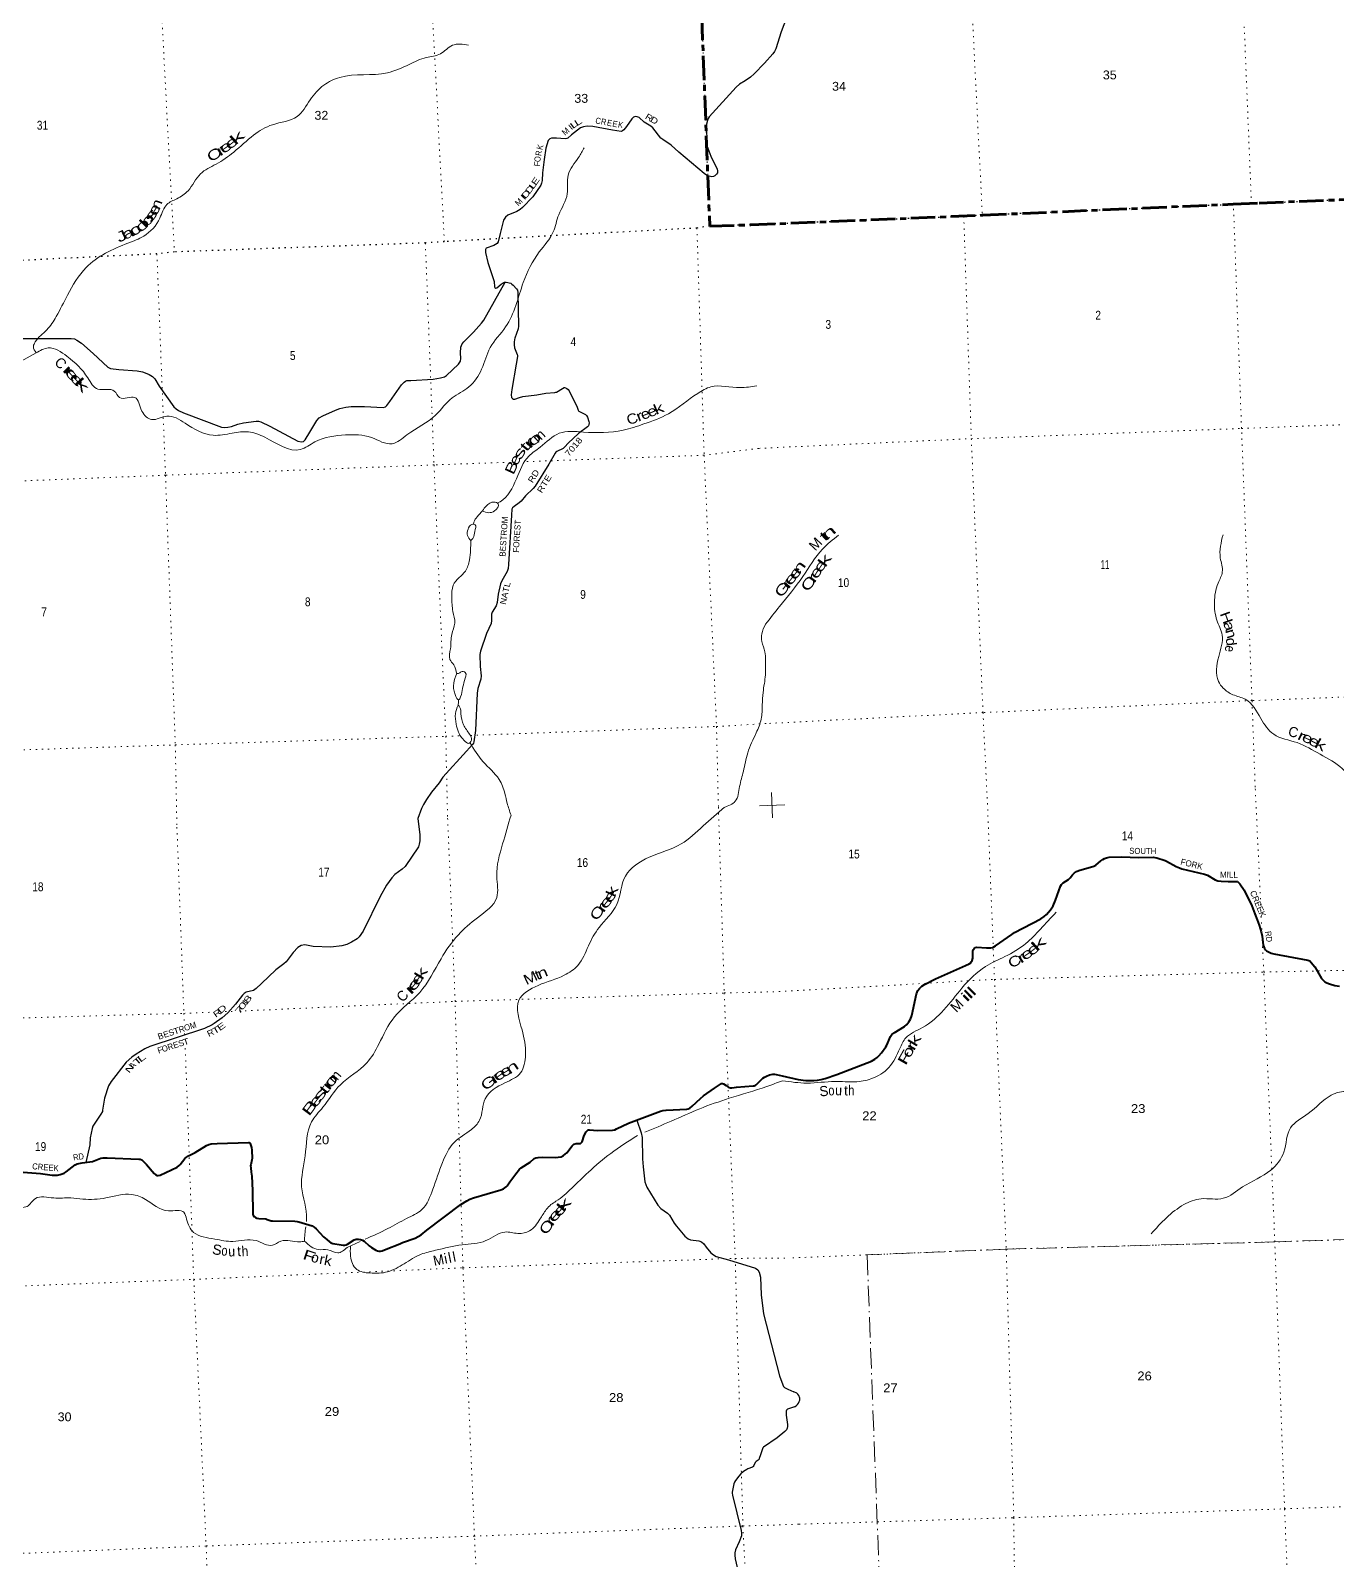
# Model space of a CAD drawing. Header units: feet. Extents: x 727543 to 978287, y 379550 to 572970.
# Drawn here: x 808927 to 834743, y 413836 to 444063 of the extents above; entities that cross this region are included whole.
import ezdxf
from ezdxf.enums import TextEntityAlignment as Align

# ---------------------------------------------------------------- set-up
doc = ezdxf.new("R2010")
doc.units = ezdxf.units.FT
doc.header["$LTSCALE"] = 80
for name, pattern in [('DOT_DASHED', [7.7, 5, -1.2, 0.3, -1.2]), ('DOTTED', [1.5, 0.3, -1.2]), ('LONG_DASH_SHORT_DASH', [9.9, 6, -1.2, 1.5, -1.2])]:
    doc.linetypes.add(name, pattern=pattern)
for name, color, linetype, lineweight in [('11', 7, 'LONG_DASH_SHORT_DASH', 60), ('26', 7, 'Continuous', 40), ('29', 7, 'Continuous', 25), ('39', 7, 'Continuous', 13), ('4', 7, 'Continuous', 13), ('44', 7, 'DOT_DASHED', 13), ('6', 7, 'DOTTED', 25), ('7', 7, 'DOTTED', 13)]:
    doc.layers.add(name, color=color, linetype=linetype, lineweight=lineweight)
for name, color, linetype in [('27', 7, 'Continuous'), ('30', 7, 'Continuous'), ('41', 7, 'Continuous')]:
    doc.layers.add(name, color=color, linetype=linetype)

msp = doc.modelspace()

# ---------------------------------------------------------------- linework, layer by layer
at = {"layer": '11'}
for points in [[(821975.91, 472102.49), (821143.51, 472056.31), (822353.83, 440198.07), (823165.98, 440220.41)], [(823165.98, 440220.41), (827743.48, 440411.89), (832703.59, 440630.67), (833217.8, 440654.23), (838042.41, 440846.65), (838416.08, 440890.08), (843291.35, 441094.17), (843589.25, 441095.61), (848691.73, 441325.4), (849266.74, 441345.03), (853631.07, 441427.67)]]:
    msp.add_lwpolyline(points, dxfattribs=at)
at = {"layer": '26'}
for points in [[(827408.96, 425581.75), (827481.46, 425614.16), (827513.9, 425633.78), (827531.6, 425657.4), (827541.43, 425679.05), (827552.49, 425721.71), (827555.6, 425867.28), (827566.02, 425892.58), (827583.72, 425916.2), (827607.32, 425933.91), (827633.84, 425940.74), (827828.09, 425927.36), (827914.15, 425929.98), (827943.65, 425935.88), (827967.25, 425945.72), (828002.4, 425965.81), (828323.68, 426193.27), (828376.35, 426229.11), (828900.5, 426504.45), (828963.44, 426546.95), (829008.67, 426586.31), (829053.91, 426635.51), (829091.28, 426680.77), (829140.45, 426761.46), (829186.73, 426872.1), (829285.02, 427146.21), (829307.47, 427179.39), (829342.06, 427213.13), (829447.39, 427279.26), (829477.77, 427309.56), (829526.94, 427372.54), (829564.31, 427409.93), (829607.58, 427439.45), (829650.85, 427455.19), (829949.81, 427543.75), (829986.86, 427560.85), (830086.8, 427649.21), (830126.82, 427675.61), (830156.33, 427691.36), (830197.63, 427707.1), (830250, 427717.57), (830495.91, 427728.23), (830835.47, 427715.92), (831121.91, 427721.94), (831155.48, 427716.94), (831191.86, 427710.05), (831354.31, 427655.35), (831385.6, 427644.12), (831576.38, 427535.88), (831637.91, 427507.73), (831684.55, 427492.59), (832135.95, 427383.36), (832191.97, 427361.53), (832344.43, 427269.21), (832395.57, 427251.51), (832462.44, 427243.63), (832605.88, 427240.72), (832748.61, 427240.68), (832785.98, 427236.74), (832802.21, 427225.39), (832831.22, 427193.45), (832920.69, 427065.91), (833070.47, 426758.03), (833132, 426601.79)], [(833132, 426601.79), (833178.76, 426483.03), (833215.74, 426375.74), (833257.52, 426245.38), (833276.71, 426159.25), (833296.91, 425978.07), (833305.24, 425945.72), (833320.97, 425914.23), (833338.68, 425890.61), (833362.28, 425870.93), (833411.45, 425841.41), (833450.78, 425825.67), (833504.45, 425811.61), (834176.92, 425685.74), (834199.17, 425677.08), (834214.9, 425669.21), (834246.37, 425637.72), (834316.82, 425549.23), (834316.82, 425549.23), (834449.74, 425321.57), (834482.39, 425285.44), (834515.82, 425255.92), (834555.16, 425234.27), (834604.74, 425215.9), (834709.56, 425184.09), (834803.97, 425168.34)], [(823785.67, 423395.84), (824103.48, 423327.72), (824255.87, 423306.6), (824413.21, 423306.6), (824481.61, 423308.68), (824558.76, 423322.35), (824637.43, 423342.03), (824867.38, 423421.22), (825550.03, 423688.4), (825617.88, 423724.8), (825665.36, 423758.36), (825698.52, 423789.75), (825750.65, 423849.78), (825838.17, 423970.81), (825854.91, 424001.39), (825930.61, 424177.45), (825956.63, 424215.08), (825977.81, 424234.52), (826001.41, 424250.26), (826201.62, 424371.17), (826253.17, 424411.64), (826292.5, 424462.81), (826320.04, 424517.92), (826347.49, 424592.46), (826439.91, 425019.97), (826466.57, 425081.75), (826500, 425125.05), (826545.24, 425168.34), (826597.17, 425203.28), (826819.34, 425318.16), (827408.22, 425581.42)], [(818401.36, 421301.54), (818520.02, 421459.35), (818595.97, 421553.61), (818627.14, 421578.11), (818801.32, 421689.81), (818885.47, 421764.52), (818915.94, 421775.82), (818961.31, 421782.99), (819052.31, 421786.2), (819300.39, 421782.99), (819358.89, 421786.58), (819417.32, 421798.22), (819465.15, 421821.22), (819529.62, 421876.17), (819631.11, 422013.56), (819667.53, 422047.04), (819712.29, 422056.57), (819798.28, 422061.45), (819819.75, 422075.68), (819834.07, 422090.02), (819873.82, 422219.6), (819908.1, 422288.33), (819936.75, 422319.4), (819953.47, 422328.95), (819977.11, 422332.17), (820132.99, 422319.11), (820432.23, 422325.37), (820477.6, 422332.54), (820513.59, 422347.83), (820750.11, 422460.75), (821063.13, 422580.23), (821377.82, 422695.72), (821427.97, 422710.05), (821494.59, 422719.78), (821899.73, 422739.2), (821928.22, 422744.7), (821959.26, 422759.03), (822009.41, 422794.87), (822169.4, 422950.18), (822231.48, 423000.35), (822449.39, 423151.52), (822563.39, 423232.12), (822581.91, 423243.47), (822606.98, 423247.06), (822628.47, 423241.08), (822678.62, 423202.85), (822714.43, 423177.77), (822732.34, 423167.01), (822755.92, 423161.62), (822789.65, 423159.85), (822880.74, 423171.8), (823212.3, 423196.88), (823232.6, 423201.66), (823251, 423208.26), (823270.81, 423218.38), (823286.33, 423231.53), (823370.62, 423315.3), (823406.32, 423348.01), (823437.37, 423370.71), (823477.96, 423393.41), (823536.96, 423413.78), (823600.93, 423428.05), (823636.75, 423429.25), (823667.77, 423426.17), (823785.67, 423395.84)], [(809120.4, 421463.3), (809351.32, 421432.92), (809425.35, 421432.92), (809462.54, 421435.77), (809513.7, 421444.86), (809551.9, 421456.81), (809592.5, 421473.53), (809628.13, 421495.81), (809809.13, 421639.24), (809848, 421657.51), (809879.04, 421664.68), (809945.9, 421674.24), (810148.28, 421700.96), (810315.61, 421769.14), (810361.39, 421776.98), (810442.59, 421775.35), (811069.39, 421751.89), (811095.66, 421747.11), (811126.32, 421733.19), (811124.24, 421735.15), (811167.29, 421699.32), (811217.98, 421647.27), (811370.26, 421462.78), (811406.51, 421439.2), (811427.57, 421429.33), (811446.67, 421426.94), (811487.38, 421435.8), (811827.43, 421592.55), (811868.13, 421624.05), (811884.85, 421643.17), (811975.24, 421763.19), (812011.41, 421788.92), (812052, 421815.2), (812183.39, 421879.22), (812404.8, 422021.96), (812448.38, 422042.19), (812498.53, 422051.74), (812617.56, 422059.29), (813236.59, 422081.72), (813250.12, 422077.43), (813259.07, 422069.66), (813275.78, 422040.99), (813296.51, 421978.57), (813304.43, 421928.69), (813307.42, 421765.63), (813304.55, 421734.23), (813280.56, 421637.2), (813277.58, 421616.29), (813281.43, 421577.81), (813290.11, 421493.84), (813302.05, 421414.99), (813312.25, 421132.06), (813319.14, 420677.44), (813322.35, 420657.58), (813327.12, 420642.05), (813336.67, 420625.33), (813348.61, 420613.38), (813372.49, 420596.66), (813402.93, 420585.18), (813436.96, 420578.74), (813575.14, 420566.6), (813607.7, 420558.43), (813662.91, 420537.15), (813685.3, 420533.34), (813709.18, 420530.95), (814149.15, 420524.39), (814194.47, 420518.28), (814231.53, 420510.05), (814493.61, 420430.61), (814516.29, 420418.67), (814533.21, 420408.15), (814570.02, 420374.46), (814719.2, 420216.17), (814781.34, 420159.43), (814835.07, 420116.42), (814864.92, 420098.5), (814882.83, 420091.33), (814903.2, 420084.77), (815069.69, 420052.5), (815105.5, 420047.73), (815142.55, 420050.2), (815166.39, 420058.48), (815190.27, 420071.62), (815324.82, 420155.27), (815346.68, 420163.61), (815364.59, 420166), (815411.15, 420166), (815451.74, 420161.22), (815488.63, 420146.51), (815519.8, 420126.57), (815619.4, 420037.62), (815667.25, 420000.54), (815754.41, 419947.97), (815783.06, 419937.22), (815812.61, 419932.8), (815845.15, 419933.64), (815876.19, 419939.61), (815954.79, 419967.81), (816227.74, 420077.88), (816281.67, 420099)], [(808268.3, 421531.86), (809120.4, 421463.3)], [(816281.67, 420099), (816528.67, 420188.71), (816588.49, 420219.15), (816646.87, 420255.61), (816764.05, 420344.21), (817435.69, 420853.54), (817553.66, 420928.81), (817610.97, 420957.48), (817683.64, 420987.05), (818222.27, 421141.46), (818277.19, 421162.96), (818326.14, 421199.99), (818348.82, 421222.69), (818401.36, 421301.54)]]:
    msp.add_lwpolyline(points, dxfattribs=at)
at = {"layer": '29'}
for points in [[(823903.31, 444403.61), (823767.59, 444041.27), (823658.9, 443702.52), (823635.55, 443651.02), (823604.17, 443603.92), (823437.75, 443420.61), (823233.92, 443205.17), (823158.62, 443142.38), (823054.76, 443067.01)], [(823054.76, 443067.01), (822943.57, 443005.11), (822873.54, 442945.36), (822344.18, 442361.26), (822322.31, 442326.14), (822309.75, 442286.11), (822290.92, 442213.9), (822297.2, 441793.17), (822372.41, 441579.76), (822500.13, 441324.15), (822507.44, 441290.81), (822507.44, 441271.97), (822504.3, 441253.13), (822490.01, 441226.66), (822457.24, 441190.34), (822429, 441176.21), (822397.24, 441174.29), (822345.85, 441182.49), (822292.51, 441206.03), (822245.09, 441238.79), (821744.87, 441661.02), (821589.81, 441796.18), (821425.66, 441906.7), (821387.27, 441939.17), (821228.2, 442139.21), (821189.6, 442176.22), (821059.77, 442255.61), (820959.22, 442342.47), (820919.76, 442358.32), (820885.24, 442364.6), (820844.45, 442352.04), (820810.66, 442320.15), (820705.92, 442166.17), (820656.19, 442104), (820627.95, 442082.02), (820602.88, 442068.88), (820430.22, 442092.08), (820043.32, 442167.11), (819931.37, 442174.64), (819859.21, 442162.08), (819798.05, 442138.77), (819617.94, 441999.87), (819548.57, 441939.16), (819526.61, 441926.6), (819495.84, 441924.04), (819325.53, 441939.25), (819228.52, 441936.02), (819190.87, 441923.46), (819157.97, 441887.84), (819115.66, 441738.46), (819082.4, 441516.64), (819047.02, 441248.22), (819040.26, 441096.15), (819027.05, 441047.18), (819012.02, 441005.09), (818854.38, 440777.14), (818655.01, 440566.66), (818607.25, 440526.29), (818539.12, 440487.04), (818364.41, 440413.09), (818315.44, 440375.58), (818277.67, 440312.43), (818213.81, 440048.9), (818169.9, 439889.34), (818149.14, 439855.95), (818084.09, 439815.01), (817934.76, 439762.33), (817920.09, 439733.5), (817924.06, 439678.97), (817966.68, 439478.49), (818089.32, 439101.32), (818095.8, 438994.89), (818104.41, 438980.6), (818124.04, 438972.12), (818143.05, 438974.11), (818230.71, 439052.56), (818268.38, 439078.87), (818298.19, 439087.51), (818330.29, 439087.01)], [(818330.29, 439087.01), (818418.99, 439066.32), (818444.09, 439050.62), (818468.07, 439027.99), (818535.08, 438956.42), (818550.77, 438931.31), (818562.8, 438886.29), (818571.16, 438219.37), (818566.27, 438166.46), (818501.1, 437983.78), (818494.29, 437954.85), (818486.45, 437905.4), (818486.45, 437852.81), (818494.82, 437793.41), (818547.63, 437661.28), (818550.77, 437644.01), (818550.55, 437617.74), (818526.56, 437465.07), (818438.17, 436963.91), (818428.4, 436858.3), (818436.53, 436808.12), (818451.93, 436786.09), (818472.23, 436775.21), (818500.57, 436778.24), (818596, 436810.66), (818659.03, 436825.33), (818935.39, 436859.07), (819113.78, 436892.73), (819290.9, 436908.14), (819313.25, 436912.46), (819325.8, 436917.16), (819443.09, 436989.25), (819476.41, 437003.51), (819485.83, 437003.51), (819499.22, 436999.66), (819531.32, 436986.24), (819554.86, 436967.4), (819576.5, 436938.14), (819735.12, 436619.08), (819750.97, 436555.31), (819758.82, 436543.54), (819766.86, 436535.46), (819894.72, 436471.98), (819918.84, 436450.13), (819937.67, 436418.73), (819965.08, 436333.32), (819967.47, 436305.7), (819962.77, 436277.44), (819954.92, 436250.75), (819937.07, 436229.02), (819760.67, 436098.36), (819552.48, 435905.72), (819490.55, 435832.39), (819453.8, 435800.53), (819333.66, 435738.98), (819311.7, 435724.85), (819295.98, 435709.07), (819171.64, 435491.58), (818902.23, 435057.65), (818864.22, 435011.7), (818710.58, 434867.83), (818622.97, 434759.38), (818585, 434729.17), (818484.91, 434655.77), (818457.85, 434628.86), (818444.12, 434599.25), (818437.55, 434484.43), (818374.81, 433509.07), (818368.82, 433426.56), (818352.33, 433368.6), (818246.45, 433186.37), (818218.99, 433124.45), (818172.8, 432922.32), (818149.18, 432756.22), (818129.88, 432689.99), (818051.91, 432566.27), (818037.73, 432524.4), (818042.49, 432399.86), (818031.12, 432342.11), (817938.38, 432142.1), (817819.72, 431793.9), (817810.11, 431726.26), (817817.94, 431487.94), (817835.4, 431305.66), (817828.11, 431241.63), (817766.37, 431057.63), (817754.67, 430965.57), (817722.67, 430224.05), (817689.58, 429998.2), (817681.02, 429972.78), (817665.97, 429947.73), (817543.57, 429816.22), (817078.01, 429301.5), (817003.78, 429191.25), (816851.89, 429004.98), (816752.7, 428863.36), (816693.27, 428764.05), (816653.16, 428681.27), (816582.13, 428488.06)], [(817425.12, 437526.75), (817433.72, 437581.23), (817426.35, 437692.64), (817433.72, 437804.15), (817457.5, 437867.85), (817493.34, 437912.48), (817558.19, 437973.13), (817686.11, 438103.81), (817840.6, 438276.02), (817885.56, 438339.48), (818312.31, 439085.94)], [(808314.6, 437973.46), (809732.57, 437975.42), (809793.35, 437965.81), (809843.56, 437943.83), (809932.26, 437884.57), (810164.86, 437681.83), (810452.28, 437411.66), (810508.42, 437384.58), (810675.02, 437361.13), (811033.63, 437335.49), (811139.44, 437314.32), (811195.92, 437295.49), (811271.22, 437264.09), (811335.23, 437222.57), (811381.04, 437179.32), (811470.2, 437036.01), (811757.57, 436625.16), (811806.06, 436582.72), (811851.7, 436549.81), (811952.74, 436503.84), (812698.89, 436220.14), (812754.47, 436215.4), (812824.4, 436220.14), (812896.57, 436237.41), (813024.38, 436283.18), (813138.18, 436306.49), (813389.19, 436337.88), (813436.26, 436337.88), (813477.1, 436326.15), (813654.28, 436242.47), (814214.03, 435944.03), (814286.58, 435934.44), (814324.24, 435940.72), (814354.35, 435970.05), (814446.91, 436125.56), (814586.97, 436353.81), (814634.87, 436405.4), (814704.38, 436445.62), (814958.16, 436561.27), (815042.78, 436590.64), (815162.01, 436618.9), (815268.31, 436632.73), (815527.02, 436629.26), (815896.24, 436614.19), (815941.33, 436624.13), (815971.55, 436648.73), (816031.86, 436731.02), (816258.66, 437059.93), (816310.42, 437110.27), (816338.66, 437129.11), (816366.9, 437141.67), (816444.96, 437146.5), (816888.27, 437172.9), (817028.96, 437195.04), (817107.4, 437220.16), (817148.01, 437242.28), (817389.8, 437468.2), (817425.12, 437526.75)], [(816582.13, 428488.06), (816619.67, 428162.54), (816623.32, 428042.03), (816612.37, 427976.29), (816593.06, 427927.85), (816331.35, 427534.4), (816275.42, 427480.11), (816126.97, 427381.02), (816066.65, 427313.14), (815963.77, 427170.12), (815837.66, 426940.96), (815502.88, 426254.39), (815421.38, 426142.28), (815382.45, 426106.48), (815269.45, 426041.05), (815181.72, 425996.92), (815083.18, 425967.71), (814860.14, 425944), (814511.34, 425953.32), (814349.6, 425985.97), (814277.33, 425972.92), (814210.91, 425931.19), (814117.35, 425836.9), (813978.51, 425651.5), (813933.54, 425611.64), (813775.45, 425490.91), (813489.79, 425220.73), (813389.74, 425122.27), (813331.82, 425084.81), (813192.66, 425049.24), (813149.13, 425024.35), (813116.01, 424994.46), (812981.46, 424813.14), (812827.43, 424645.1), (812714.56, 424547.09), (812553.97, 424433.88), (812517.48, 424408.32), (812366.08, 424333.03), (811287.54, 423979.21), (811183.18, 423931.17), (811013.21, 423826.94), (810926.22, 423767.4), (810820.24, 423666.89), (810517.47, 423287.16), (810469.48, 423197.14), (810388.48, 422958.31), (810349.58, 422721.1), (810345.94, 422693.72), (810318.44, 422637.22), (810260.3, 422559.28), (810181.7, 422439.9), (810159.81, 422401.56), (810146.88, 422355.06), (810107.18, 422171.01), (810097.78, 422030.88), (810016.54, 421683.57)], [(820910.54, 422521.99), (820998.75, 422268.05), (821015.97, 422178.51), (821022.78, 421756.51), (821035.24, 421599.72), (821071.74, 421300.26), (821112.75, 421195.55), (821327.22, 420841.92), (821388.94, 420772.04), (821517, 420684.89), (821558.52, 420643.84), (821653.08, 420483.27), (821695.84, 420425.59), (821860.07, 420224.73), (821926.5, 420174.8), (821973.21, 420155.34), (822141.1, 420137.08), (822191.27, 420114.44), (822239.64, 420075), (822286.52, 420010.49), (822374.68, 419899.7), (822429.43, 419855.87), (822483.91, 419823.18), (822722.68, 419757.36), (823258.77, 419594.54), (823301.71, 419560.06), (823330.91, 419512.58), (823360.46, 419416.17), (823373.18, 419065.22), (823419.75, 418689.84), (823735.42, 417464.16), (823798.65, 417285.71), (823814.48, 417255.85), (823834.56, 417235.53), (823894.73, 417202.02), (824017.82, 417147.97)], [(824028.87, 416850.51), (824062.67, 416874.2), (824091.87, 416900.68), (824110.12, 416925.33), (824124.24, 416955.69), (824132.01, 416987.42), (824132.01, 417024.85), (824115.35, 417078.46), (824097.34, 417106.11), (824077.27, 417123.46), (824017.82, 417147.97)], [(824028.87, 416850.51), (823890.01, 416803.65), (823872.88, 416785.43), (823863.76, 416764.42), (823864.65, 416685.05), (823889.54, 416504.52), (823891.13, 416464.05), (823882.01, 416428.44), (823869.24, 416400.14), (823839.13, 416364.36), (823684.61, 416238.74), (823418.5, 416056.84), (823402.07, 416039.5), (823395.6, 416024.96), (823354.34, 415901.46), (823332.73, 415831.33), (823329.08, 415815.81), (823313.77, 415800.23), (823274.33, 415774.73), (823259.65, 415756.87), (823221.45, 415684.06), (823215.94, 415675.2), (823197.69, 415661.51), (823106.45, 415627.73), (823085.78, 415616.05), (823022.51, 415574.77), (822971.41, 415530.95), (822925.8, 415480.02), (822860.1, 415394), (822843.67, 415364.78), (822831.23, 415333.41), (822798.05, 415165.75), (822798.05, 415143.83), (822802.24, 415105.49), (822977.14, 414409.71), (822984.19, 414354.99), (822978.72, 414303.86), (822937.81, 414185.27), (822863.75, 414024.48), (822849.57, 413966.25), (822847.33, 413916.75), (822856.5, 413849.42), (822893.25, 413673.57)]]:
    msp.add_lwpolyline(points, dxfattribs=at)
at = {"layer": '39'}
msp.add_line((815185.32, 420001.92), (815440.49, 420118.53), dxfattribs=at)
for points in [[(817584.14, 443777.34), (817266.87, 443772.06), (817028.25, 443603.68), (816749.79, 443531), (816408.97, 443393.37), (815982.18, 443228.38), (815039.11, 443137.99), (814727.14, 442985.21), (814454.58, 442692.2), (814195.43, 442363.25), (813709.86, 442202.23), (813337.1, 441996.68), (812942.73, 441660.88), (812593.41, 441421.78), (812284.83, 441230.67), (812040.05, 440896.16), (811817.22, 440738.47), (811623.08, 440626.32), (811483.15, 440356.26), (811164.37, 439998.88), (810851.88, 439860.24), (810025.96, 439379.5), (809657.38, 438832.17), (809434.02, 438407.39), (809249.23, 438147.87), (809019.27, 437906.97), (808984.02, 437818.71), (809037.13, 437691.12)], [(809037.13, 437691.12), (809276.27, 437788.7), (809646.15, 437623.88), (810059.87, 437195.58), (810259.91, 436974.11), (810582.81, 436935.08), (810688.43, 436809.36), (810987.74, 436807.93), (811126.7, 436541.78), (811320.82, 436372.7), (811623.65, 436442.21), (811982.63, 436299.26), (812535.07, 436062.07), (812913.71, 436103.94), (813236.31, 436129.64), (813561.68, 436021.9), (814263.92, 435779.95), (814547.69, 435929.71), (815155.38, 436068.79), (815664.79, 436016.2), (816073.61, 435893.24), (816368.56, 436069.7), (816934.79, 436462.24), (817260.28, 436801.65), (817592.22, 437017.88), (817844.51, 437368.83), (818015.14, 437797.8), (818318.04, 438203.17), (818668.6, 439083.7), (818984.59, 439687.82), (819259.59, 440082.08), (819368.78, 440419.82), (819537.83, 440836.59), (819552.97, 441203.35), (819760.69, 441556.76), (819873.16, 441746.92)], [(800470.51, 436926.14), (801294.75, 436847.65), (802202.68, 436959.04), (802858.62, 437049.27), (803092.36, 437128.44), (803368.19, 436992.64), (803751.66, 437012.42), (804224.71, 437015.18), (804786.66, 437189.05), (805181.07, 437354.9), (805624.2, 437346.48), (806609.8, 437153.1), (807311.54, 437206.53), (807959.64, 437233.76), (808560.88, 437439.38), (809037.13, 437691.12)], [(823282.13, 437042.64), (822955.15, 437003.34), (822374.27, 437018.98), (822116.02, 436890.37), (821538.04, 436487.29), (821051.9, 436285.79), (820641.83, 436161.86), (819856.56, 436125.68), (819380.19, 436102.57), (819003.91, 435826.08), (818777.7, 435650.06), (818532.93, 435202.26), (818207.53, 434747.52), (818151.99, 434718.49)], [(817860.15, 434567.16), (817937.45, 434667.04), (818086.44, 434741.16), (818170.61, 434705.73), (818098.81, 434565.58), (817984.79, 434531.15), (817859.39, 434566.31)], [(817860.15, 434567.16), (817755.17, 434450.1), (817690.2, 434344.59), (817685.84, 434312.05)], [(817630.49, 433980.29), (817564.33, 434077.06), (817575.99, 434202.92), (817649.32, 434300.64), (817716.32, 434292.92), (817708.99, 434159.12), (817679.02, 434036.65), (817630.49, 433980.29)], [(824900.13, 434085.71), (824584.64, 433812.11), (824194.7, 433268.95), (823736.04, 432678.51), (823456.62, 432325.63)], [(832501.33, 434095.64), (832447.95, 433637.24), (832487.46, 433358.34), (832404.46, 433140.91), (832331.19, 432760.4), (832380.38, 432405.2), (832483.36, 432112.82), (832416.32, 431686.14), (832413.21, 431193.52), (832506.57, 431062.2), (832697.13, 430932.94), (832940.61, 430842.23), (833248.35, 430463.57), (833502.37, 430149.26), (833964.2, 429984.95), (834418.94, 429755.76), (834855.93, 429473.34), (835075.08, 429181.17)], [(817630.49, 433980.29), (817603.74, 433598.96), (817522.79, 433375.53), (817397.97, 433247.64), (817282.1, 433095.8), (817256.18, 432860.17), (817276.36, 432579.66), (817312.97, 432348.29), (817252.29, 432123.56), (817228.12, 431839.44), (817217.41, 431630.66), (817292.01, 431524.07), (817350.75, 431352.17)], [(823456.62, 432325.63), (823382.68, 432134.45), (823381.99, 431984.71), (823446, 431778.6), (823454.32, 431619.19), (823454.17, 431325.68), (823408.01, 430978.05), (823392.56, 430732.68), (823370.33, 430450.65), (823272.95, 430178.07), (823105.12, 429783.6), (823019.16, 429418.36), (822945, 429118.28), (822858.44, 428825.86), (822638.23, 428703.14)], [(817351.69, 431352.15), (817292.95, 431159.91), (817319.18, 430936.27), (817389.73, 430829.54), (817427.95, 430891.6), (817505.41, 431212.03), (817521.97, 431370.43), (817436.57, 431383.57), (817389.2, 431351.52), (817350.75, 431352.17)], [(817386.18, 430829), (817386.93, 430795.04), (817384.05, 430762.57), (817379.78, 430727.28)], [(817380.36, 430726.52), (817324.66, 430558.11), (817342.3, 430348.33), (817384.31, 430192.01), (817545.33, 429987.35), (817580.52, 429966.73), (817641.06, 430033.36), (817606.17, 430151.39), (817488.36, 430335.34), (817435.88, 430558.05), (817415.3, 430680.73), (817379.23, 430728)], [(817612, 429984.9), (817874.43, 429606.61), (818190.26, 429257.76), (818305.43, 428978.63), (818350.76, 428786.01), (818425.11, 428550.22)], [(815542.06, 420164.95), (815542.51, 420165.16), (815991.27, 420377.34), (816361.55, 420575.28), (816661.67, 420751.11), (816879.8, 421155.05), (817069.68, 421685.52), (817300.25, 422079.7), (817642.41, 422335.46), (817802.69, 422517.61), (817914.84, 422944.94), (818305.79, 423258.61), (818613.37, 423454.85), (818711.36, 423817.14), (818643.47, 424306.27), (818580.71, 424890.51), (818964.14, 425185.78), (819478.05, 425385.59), (819747.22, 425580.79), (819955.79, 425966.29), (820167.02, 426331.65), (820517.1, 426787.66), (820685.82, 427347.86), (821157.98, 427718.28), (821787.29, 427981.83), (822223.49, 428337.13), (822646.17, 428710.15)], [(818425.75, 428552.41), (818259.54, 427983.21), (818143.96, 427341.61), (818142.91, 426921.33), (817760.73, 426521.02), (817384.63, 426185.53), (817041.19, 425711.52), (816622.78, 425045.55), (816119.77, 424561.15), (815812.72, 424023.47), (815573.31, 423653.3), (815052.48, 423220.95), (814706.07, 422777.17), (814482.4, 422486.22), (814355.63, 421814.01), (814285.74, 421199.92), (814384.58, 420562.11), (814380.94, 420519)], [(829201.31, 426631.32), (828891.82, 426298.2), (828602.47, 426014.3), (828190.52, 425755.73), (827806.26, 425558.78), (827340.85, 425132.68), (826560.85, 424351.06), (826231.52, 424148.24), (826111.18, 423935.66), (825896.52, 423563.99), (825541.87, 423337.98), (825224.51, 423278.85), (824833.42, 423285.35), (824276.79, 423253.92), (823789.34, 423300.13)], [(823789.34, 423300.13), (823485.24, 423186.82), (822737.63, 422952.39), (822155.15, 422744.67), (821592, 422501.09), (821069.67, 422283.77)], [(831079.8, 420272.47), (831728.9, 420851.17), (832068.16, 420965.63), (832507.15, 420975.18), (832888.16, 421200.23), (833444.78, 421531.17), (833702.5, 421890.45), (833837.56, 422369.86), (834185.79, 422650.08), (834641.7, 423015.29), (834969, 423078.85), (835497.16, 422853.97), (835877.3, 423099.16), (836385.37, 423149.8), (836895.55, 423152.12), (837430.32, 423054.57), (837869.1, 422743.4), (838343.54, 422310.63), (838993.17, 422132.98), (839545.75, 421765.87), (840000.23, 421233.47), (840441.12, 420966.76), (840863.72, 420608.55), (840930.42, 420529.42)], [(820928.16, 422218.21), (820395.55, 421862.53), (819955.75, 421492.99), (819625.59, 421176.93), (819313.95, 420915.93), (819214.79, 420850.61), (819122.71, 420753.15), (818997.06, 420563.86), (818793.81, 420332.07), (818562.64, 420281.35), (818304.75, 420308.71), (817929.55, 420138.92), (817462.59, 420055.55), (816931.63, 419948.22), (816650.72, 419869.9), (816312.49, 419682.93), (815985.57, 419522.53), (815636.16, 419498.92), (815374.86, 419570.64), (815253.37, 419832.03), (815252.46, 420032.6)], [(807274.37, 421495.74), (807391.53, 421481.83), (807607.6, 421562.44), (808071.17, 421364.88), (808383.57, 421017.74), (808620.02, 420834.23), (808857.44, 420814.4), (809022.59, 420970.41), (809384.5, 420982.24), (809724.49, 420983.37), (809959.94, 420961.46), (810416.71, 420981.92), (810928.59, 421052.37), (811196.78, 420954.57), (811655.17, 420728.58), (811959.7, 420698.44), (812012.58, 420560.47), (812150.19, 420301.54), (812569.22, 420169.44), (812926.9, 420122.56), (813385.82, 420139.04), (813708.48, 420046.76), (813873.93, 420128.02), (814248.73, 420115.95), (814343.52, 420126.6)], [(814366.18, 420413.45), (814349.29, 420266.17), (814343.52, 420126.6)], [(814343.61, 420128.66), (814619.92, 419960.33), (814802.17, 419957.19), (814998.38, 419895.83), (815185.32, 420001.92)]]:
    msp.add_spline(points, degree=3, dxfattribs=at)
at = {"layer": '4'}
for p, q in [((823577.37, 428997.04), (823596.28, 428497.4)), ((823577.37, 428997.04), (823596.28, 428497.4)), ((823577.37, 428997.04), (823596.28, 428497.4)), ((823836.65, 428756.67), (823337.01, 428737.76)), ((823836.65, 428756.67), (823337.01, 428737.76)), ((823836.65, 428756.67), (823337.01, 428737.76))]:
    msp.add_line(p, q, dxfattribs=at)
at = {"layer": '44'}
msp.add_lwpolyline([(854368.3, 422295.56), (843793.16, 421862.49), (838725.56, 421613.46), (838782.28, 420278.97), (833526.31, 420115.03), (828219.55, 419969.68), (825463.9, 419857.61), (825768.83, 411834.05), (824447.55, 411780.2), (824497.86, 410455.72), (824267.63, 410424.74)], dxfattribs=at)
at = {"layer": '6'}
for points in [[(853631.07, 441427.67), (849156.84, 441343.07), (848670.77, 441327.98), (843774.91, 441102.71), (843291.35, 441094.17), (838418.61, 440894.11), (838052.13, 440850.2), (833062.46, 440639.09), (832706.78, 440623.89), (827743.48, 440411.89), (827375.96, 440390.14), (823165.98, 440220.41)], [(823165.98, 440220.41), (822353.83, 440198.07), (822100.71, 440159.98), (817106.97, 439889.75), (816731.79, 439864.19), (811770.05, 439686.71), (811425.67, 439648.08), (806520.62, 439411.93), (805637.77, 439390.47), (801190.68, 439296.14), (800316.41, 439260.82), (796048.25, 439195.14), (795146.29, 439142.65), (792688.3, 439054.76)]]:
    msp.add_lwpolyline(points, dxfattribs=at)
at = {"layer": '7'}
for p, q in [((812775.2, 424666.12), (812913.38, 424671.85)), ((811973.44, 424237.35), (811975.88, 424173.49))]:
    msp.add_line(p, q, dxfattribs=at)
for points in [[(826410.72, 474915.76), (826489.67, 472248.89), (826676.07, 466920.23), (826900.3, 461605.3), (827079.87, 456292.49), (827294.89, 451001.39), (827475.49, 445753.21), (827743.48, 440411.89)], [(821018.85, 474714.96), (821143.51, 472056.31), (821345.04, 466721.55), (821549.42, 461371.95), (821750.34, 456051.73), (821953.47, 450738.9), (822153.56, 445430.18), (822353.83, 440198.07)], [(817106.97, 439889.75), (816832.18, 445178.87), (816608.31, 450514.32), (816431.6, 455831.23), (816217.9, 461165.02), (816080.79, 466505.6), (815807.86, 471955), (815706.21, 474515.5)], [(810607.45, 471297.75), (810768.11, 466246.77), (810910.77, 460920.56), (811083.65, 455597.44), (811312.64, 450288.47), (811487.98, 444953.31), (811770.05, 439686.71)], [(833062.46, 440639.09), (832848.15, 445958.48), (832717.83, 449871.8)], [(833137.73, 429104.16), (833074.27, 430816.09), (832867.24, 436196.35), (832706.78, 440623.89)], [(822100.71, 440159.98), (822242.85, 435666.78), (822487.93, 430303.76), (822525.09, 428707.8)], [(827375.96, 440390.14), (827524.81, 435994.39), (827755.76, 430578.82), (827838.75, 428905.62)], [(816731.79, 439864.19), (816903.47, 435475.78), (817134.49, 430110.24), (817171.62, 428509.78)], [(811425.67, 439648.08), (811594.89, 435271.73), (811788.26, 429941.26), (811820.81, 428313.17)], [(823324.66, 435803.05), (827524.81, 435994.39), (832867.24, 436196.35), (838252.21, 436398.1), (838252.52, 436398.11)], [(823324.66, 435803.05), (822242.85, 435666.78), (818665.18, 435538.8)], [(818290.17, 435525.39), (816903.47, 435475.78), (811594.89, 435271.73), (805805.91, 435044.42)], [(838391.2, 431018.99), (833074.27, 430816.09), (827755.76, 430578.82), (823526.69, 430365.89)], [(817626.35, 430128.02), (822487.93, 430303.76), (823526.69, 430365.89)], [(806032.3, 429751.55), (811788.26, 429941.26), (817134.49, 430110.24), (817421.85, 430120.63)], [(833940.67, 409533.79), (833717.99, 414835.61), (833524.67, 420114.41), (833306.66, 425448.69), (833137.73, 429104.16)], [(822525.09, 428707.8), (822640.26, 425034.87), (822856.64, 419787.54), (823009.63, 414496.06), (823276.12, 409134.93)], [(827838.75, 428905.62), (827983.4, 425303.68), (828215.56, 419969.97), (828363.71, 414659.1), (828431.44, 409322.39)], [(817969.17, 408946.66), (817703.07, 414295.68), (817474.75, 419601.28), (817320.49, 424868.48), (817171.62, 428509.78)], [(811820.81, 428313.17), (811958.37, 424632.24), (811965.37, 424448.81)], [(823723.75, 425062.32), (827983.4, 425303.68), (833306.66, 425448.69), (838584.83, 425559.61), (843263.75, 425805.71)], [(813167.78, 424682.4), (817320.49, 424868.48), (822640.26, 425034.87), (823723.75, 425062.32)], [(806255.9, 424471.64), (811958.37, 424632.24), (812467.39, 424653.35)], [(811984.74, 423941.27), (812152.95, 419370.18), (812398.33, 414101.41), (812591.64, 408750.41)], [(854418.64, 420989.27), (849200.32, 420747.4), (843858.25, 420569.36), (838782.28, 420278.97), (833524.67, 420114.41), (828215.56, 419969.97), (823919.46, 419795.07)], [(806425.89, 419154.36), (812148.84, 419372.09), (817474.75, 419601.28), (822856.64, 419787.54), (823919.46, 419795.07)], [(824115.03, 414531.8), (828345.43, 414660.39), (833717.99, 414835.61), (839057.25, 415031.68), (844232, 415285.7), (849518.97, 415520.02), (854621.82, 415716.49)], [(806617.11, 413869.98), (812398.33, 414101.41), (817692.96, 414295.41), (823009.63, 414496.06), (824115.03, 414531.8)]]:
    msp.add_lwpolyline(points, dxfattribs=at)

# ---------------------------------------------------------------- texts
at = {"layer": '27'}
for s, rotation, width, p in [('SOUTH', 359.424, 0.95, (830646.52, 427785.41)), ('RD', 278.862, 0.9, (833329.92, 426248.07)), ('RD', 9.021, 0.9, (809777.22, 421720.29)), ('CREEK', 355.4, 0.95, (808955.39, 421550.91))]:
    msp.add_text(s, height=120, rotation=rotation, dxfattribs=dict(at, width=width)).set_placement(p)
for s, rotation, p in [('FORK', 346.397, (831651.47, 427576.52)), ('MILL', 358.838, (832438.07, 427316.91)), ('CREEK', 292.942, (833029.93, 427029.51))]:
    msp.add_text(s, height=120, rotation=rotation, dxfattribs=at).set_placement(p)
at = {"layer": '30'}
for s, rotation, width, p in [('L', 37.639, 1.8, (819708.43, 442159.61)), ('L', 32.874, 1.6, (819785.12, 442206.36)), ('C', 349.025, 0.85, (820136.76, 442220.29)), ('R', 349.025, 0.85, (820246.6, 442201.01)), ('E', 349.025, 0.9, (820362.77, 442177.78)), ('E', 349.347, 0.9, (820470.48, 442158.06)), ('K', 350.347, 0.85, (820582.15, 442141.12)), ('R', 328.555, 1.25, (821124.88, 442293.31)), ('D', 328.555, 1.25, (821227.62, 442235.36)), ('I', 39.639, 1.2, (819642.23, 442105.47)), ('R', 81.473, 0.8, (819031.33, 441631.32)), ('K', 74.186, 0.95, (819057.32, 441743.89)), ('F', 82.491, 0.9, (818998.61, 441416.61)), ('O', 81.473, 0.8, (819009.18, 441513.9)), ('L', 55.334, 1.7, (818905.47, 440974.07)), ('E', 55.334, 1.45, (818958.07, 441052.94)), ('I', 46.553, 1.4, (818710.64, 440727.51)), ('D', 48.553, 1.55, (818765.78, 440790.41)), ('D', 52.334, 1.45, (818838.34, 440881.87)), ('7018', 49.818, 1.2, (819708.41, 435795.88)), ('RD', 58.165, 1.15, (818922.1, 435222.36)), ('RTE', 58.165, 1.2, (819134.55, 435071.62)), ('NATL', 77.128, 1.1, (818368.48, 432925.75)), ('R', 35.182, 1.35, (812651.55, 424588.31)), ('D', 40.969, 1.55, (812750.61, 424672.31)), ('7', 47.491, 2, (813100.86, 424662.22)), ('0', 53.422, 1.85, (813162.87, 424745.64)), ('8', 53.422, 1.75, (813267.2, 424878.17)), ('O', 18.162, 0.95, (812040.75, 424299.26)), ('M', 18.162, 0.95, (812157.94, 424337.71)), ('E', 35.182, 1.5, (812731.27, 424324.46)), ('B', 18.162, 1.05, (811517.38, 424128.29)), ('E', 18.162, 1.05, (811625.64, 424163.79)), ('S', 18.162, 1.05, (811728.93, 424197.67)), ('T', 18.162, 1.2, (811827.08, 424228.6)), ('S', 18.162, 1.05, (811921.76, 423987.3)), ('T', 18.162, 1.2, (812018.08, 424016.4)), ('R', 26.441, 1.15, (812511.31, 424193.06)), ('T', 30.441, 1.55, (812622.29, 424250.36)), ('T', 40.39, 1.85, (811082.11, 423647.38)), ('F', 18.162, 1.1, (811508.35, 423851.78)), ('O', 18.162, 0.95, (811599.74, 423881.67)), ('E', 18.162, 1.05, (811818.46, 423953.41)), ('N', 51.434, 1.45, (810929.9, 423505.63)), ('L', 37.518, 1.8, (811160.22, 423702.26))]:
    msp.add_text(s, height=120, rotation=rotation, dxfattribs=dict(at, width=width)).set_placement(p, align=Align.CENTER)
for s, rotation, p in [('M', 41.191, (819543.27, 442025.56)), ('M', 44.207, (818618.41, 440630.7)), ('BESTROM', 86.32, (818339.72, 434053.99)), ('FOREST', 86.32, (818600.76, 434061.91)), ('1', 53.422, (813217.21, 424816.36)), ('R', 18.162, (811932.08, 424263.02)), ('R', 18.162, (811710.2, 423917.91)), ('A', 43.483, (810984.64, 423560.94))]:
    msp.add_text(s, height=120, rotation=rotation, dxfattribs=at).set_placement(p, align=Align.CENTER)
at = {"layer": '41'}
for s, rotation, width, p in [('e', 37.836, 1.75, (812955.45, 441772.05)), ('k', 41.204, 2.1, (813073.94, 441873.01)), ('C', 33.969, 1.45, (812610.04, 441529.45)), ('r', 33.969, 1.8, (812735.42, 441613.91)), ('e', 34.812, 1.65, (812836.94, 441685.01)), ('s', 53.758, 1.95, (811384.8, 440357.41)), ('e', 59.263, 1.5, (811456.14, 440475.34)), ('n', 70.238, 1.3, (811508.18, 440596.57)), ('J', 26.067, 1.55, (810767.82, 439911.82)), ('a', 24.91, 1.45, (810893.76, 439969.66)), ('c', 30.03, 1.65, (811040.1, 440039.99)), ('o', 41.871, 1.9, (811196.13, 440143.2)), ('b', 47.452, 2, (811298.37, 440244.97)), ('r', 315.689, 2.25, (809610.56, 437272.96)), ('e', 312.465, 1.95, (809679.57, 437195.84)), ('e', 312.465, 1.95, (809774.93, 437092.2)), ('k', 312.465, 2.15, (809866.36, 436992.29)), ('C', 20.958, 1.15, (820856.94, 436296.79)), ('r', 20.958, 1.35, (820998.11, 436350.84)), ('e', 20.305, 1.2, (821111.09, 436392.92)), ('e', 22.53, 1.25, (821247.92, 436445.4)), ('k', 22.53, 1.45, (821380.56, 436500.31)), ('t', 51.197, 1.75, (818772.94, 435772.43)), ('r', 47.197, 2.15, (818859.68, 435847.92)), ('o', 41.576, 1.9, (818946.41, 435910.88)), ('e', 67.075, 1.3, (818593.08, 435538.82)), ('s', 59.968, 1.75, (818676.74, 435662.78)), ('B', 65.705, 1.45, (818525.38, 435384.01)), ('t', 42.933, 1.9, (824681.8, 433994.74)), ('n', 40.933, 1.95, (824766.63, 434062.59)), ('e', 52.314, 1.75, (824118.28, 433284.53)), ('n', 54.43, 1.75, (824195.93, 433391.01)), ('e', 56.363, 1.6, (824615.08, 433423.47)), ('k', 54.791, 1.85, (824705.9, 433534.64)), ('r', 52.005, 1.95, (823956.64, 433074.63)), ('e', 52.314, 1.75, (824029.55, 433171.99)), ('C', 52.314, 1.55, (824380.24, 433067.48)), ('r', 54.43, 1.85, (824464.3, 433188.84)), ('e', 57.51, 1.55, (824532.13, 433299.4)), ('G', 52.005, 1.45, (823863.58, 432955.5)), ('H', 289.93, 1.25, (832476.22, 432422.65)), ('a', 289.452, 1.3, (832531.19, 432259.07)), ('n', 286.751, 1.2, (832567.26, 432112.95)), ('d', 277.798, 1.1, (832563.77, 431965.87)), ('e', 263.55, 0.85, (832542.41, 431849.67)), ('r', 333.978, 1.5, (834014.32, 430031.36)), ('e', 333.978, 1.35, (834130.67, 429988.35)), ('e', 332.528, 1.4, (834260.52, 429921.6)), ('k', 332.528, 1.6, (834384.61, 429855.19)), ('k', 65.864, 1.5, (820513.53, 427004.88)), ('r', 55.128, 1.85, (820296.48, 426671.99)), ('e', 51.124, 1.8, (820376.44, 426777.75)), ('e', 53.545, 1.7, (820460.02, 426892.3)), ('C', 55.085, 1.45, (820204.97, 426558.89)), ('e', 34.572, 1.65, (828674.22, 425733.09)), ('e', 37.033, 1.7, (828802.94, 425826.46)), ('k', 41.5, 2.15, (828918.76, 425933.63)), ('C', 29.375, 1.3, (828427.31, 425575.66)), ('r', 32.375, 1.75, (828565.8, 425651.9)), ('e', 49.775, 1.85, (816578.13, 425147.8)), ('e', 56.444, 1.6, (816650.84, 425259.13)), ('k', 58.183, 1.75, (816729.59, 425373.55)), ('M', 25.239, 1.2, (818850.34, 425244.65)), ('t', 22.999, 1.2, (818986.79, 425304.03)), ('n', 21.843, 1.35, (819082.79, 425344.75)), ('r', 45.025, 2.25, (816507.96, 425054.88)), ('i', 44.583, 1.9, (827475.78, 424884.1)), ('l', 44.583, 1.85, (827538.52, 424939.36)), ('l', 44.583, 1.85, (827604.54, 425001.26)), ('k', 59.223, 1.7, (826487.2, 424049.89)), ('F', 60.297, 1.8, (826296.79, 423712.79)), ('o', 60.297, 1.45, (826358.45, 423825.89)), ('r', 60.698, 1.65, (826427.91, 423940.97)), ('e', 36.01, 1.7, (818254.14, 423345.44)), ('e', 30.938, 1.5, (818365.25, 423410)), ('n', 33.692, 1.7, (818498.08, 423485.91)), ('t', 52.133, 1.7, (814807.77, 423066.18)), ('r', 51.917, 1.95, (814879.45, 423160.73)), ('o', 51.917, 1.75, (814940.99, 423240.8)), ('G', 38.514, 1.45, (818039.77, 423185.19)), ('r', 36.01, 1.85, (818158.19, 423274.95)), ('h', 358.941, 0.8, (825151.17, 423010.71)), ('B', 53.361, 1.75, (814523.66, 422709.27)), ('e', 51.525, 1.75, (814630.68, 422843.02)), ('s', 52.133, 2.05, (814718.59, 422959.11)), ('o', 3.836, 0.8, (824764.46, 423010.12)), ('u', 359.155, 0.9, (824900.97, 423011.31)), ('e', 50.102, 1.85, (819360.16, 420581.54)), ('e', 47.476, 1.95, (819462.13, 420684.44)), ('k', 49.975, 2.05, (819545.89, 420785.56)), ('C', 54.276, 1.45, (819202.05, 420346.89)), ('r', 56.873, 1.75, (819283.78, 420471.46)), ('S', 351.155, 1.05, (812599.45, 419861.12)), ('o', 355.916, 0.8, (812754.09, 419841.5)), ('u', 1.233, 0.9, (812905.03, 419826.89)), ('h', 3.799, 0.9, (813171.84, 419830.66)), ('F', 341.65, 1.5, (814407.94, 419742.94)), ('k', 349.043, 1.1, (814788.91, 419646.44)), ('M', 11.598, 0.95, (817012.83, 419658.63)), ('r', 349.592, 1.1, (814672.08, 419675.27))]:
    msp.add_text(s, height=200, rotation=rotation, dxfattribs=dict(at, width=width)).set_placement(p, align=Align.CENTER)
for s, rotation, p in [('C', 316.195, (809453.03, 437417.66)), ('m', 42.624, (819041.37, 435976.17)), ('M', 47.286, (824518.15, 433845.2)), ('C', 345.904, (833867.86, 430097.67)), ('C', 48.025, (816351.8, 424911.16)), ('M', 45.525, (827309.72, 424718.04)), ('m', 49.822, (815013.99, 423317.25)), ('S', 5.763, (824620.06, 422997.16)), ('t', 359.155, (825045.03, 423009.43)), ('t', 3.799, (813054.58, 419831.37)), ('o', 347.803, (814533.12, 419707.94)), ('i', 11.598, (817152.44, 419687.28)), ('l', 11.598, (817234.2, 419704.06)), ('l', 11.258, (817321.37, 419723.21))]:
    msp.add_text(s, height=200, rotation=rotation, dxfattribs=at).set_placement(p, align=Align.CENTER)
at = {"layer": '7'}
for s, width, p in [('35', 1.05, (830262.6, 443098.79)), ('34', 1.05, (824909.26, 442874.2)), ('33', 1.05, (819813.62, 442635.65)), ('31', 0.85, (809161.96, 442104.16)), ('32', 1.05, (814676.31, 442300.1)), ('3', 0.85, (824697.51, 438166.49)), ('2', 0.85, (830032.43, 438347.82)), ('5', 0.85, (814109.74, 437550.43)), ('4', 0.85, (819657.11, 437824.57)), ('11', 0.65, (830167.92, 433417.83)), ('10', 0.85, (824999.48, 433061.14)), ('9', 0.85, (819849.11, 432828.18)), ('7', 0.85, (809194.67, 432481.78)), ('8', 0.85, (814406.22, 432681.43))]:
    msp.add_text(s, height=175, dxfattribs=dict(at, width=width)).set_placement(p, align=Align.CENTER)
for s, width, p in [('14', 0.85, (830499.67, 428053.44)), ('15', 0.85, (825096.78, 427695.08)), ('17', 0.85, (814615.48, 427336.95)), ('16', 0.85, (819727.06, 427526.8)), ('18', 0.85, (808961.48, 427046.95)), ('21', 0.85, (819804.43, 422453.5)), ('22', 1.1, (825368.26, 422519.79)), ('23', 1.1, (830680.77, 422661.78)), ('19', 0.85, (809015.6, 421910.59)), ('20', 1.1, (814544.86, 422044.27)), ('26', 1.1, (830806.97, 417376.01)), ('27', 1.1, (825782.94, 417140.97)), ('29', 1.1, (814742.84, 416673.19)), ('28', 1.1, (820362.03, 416948.59)), ('30', 1.05, (809462.97, 416567.88))]:
    msp.add_text(s, height=175, dxfattribs=dict(at, width=width)).set_placement(p)

doc.saveas('drawing.dxf')
